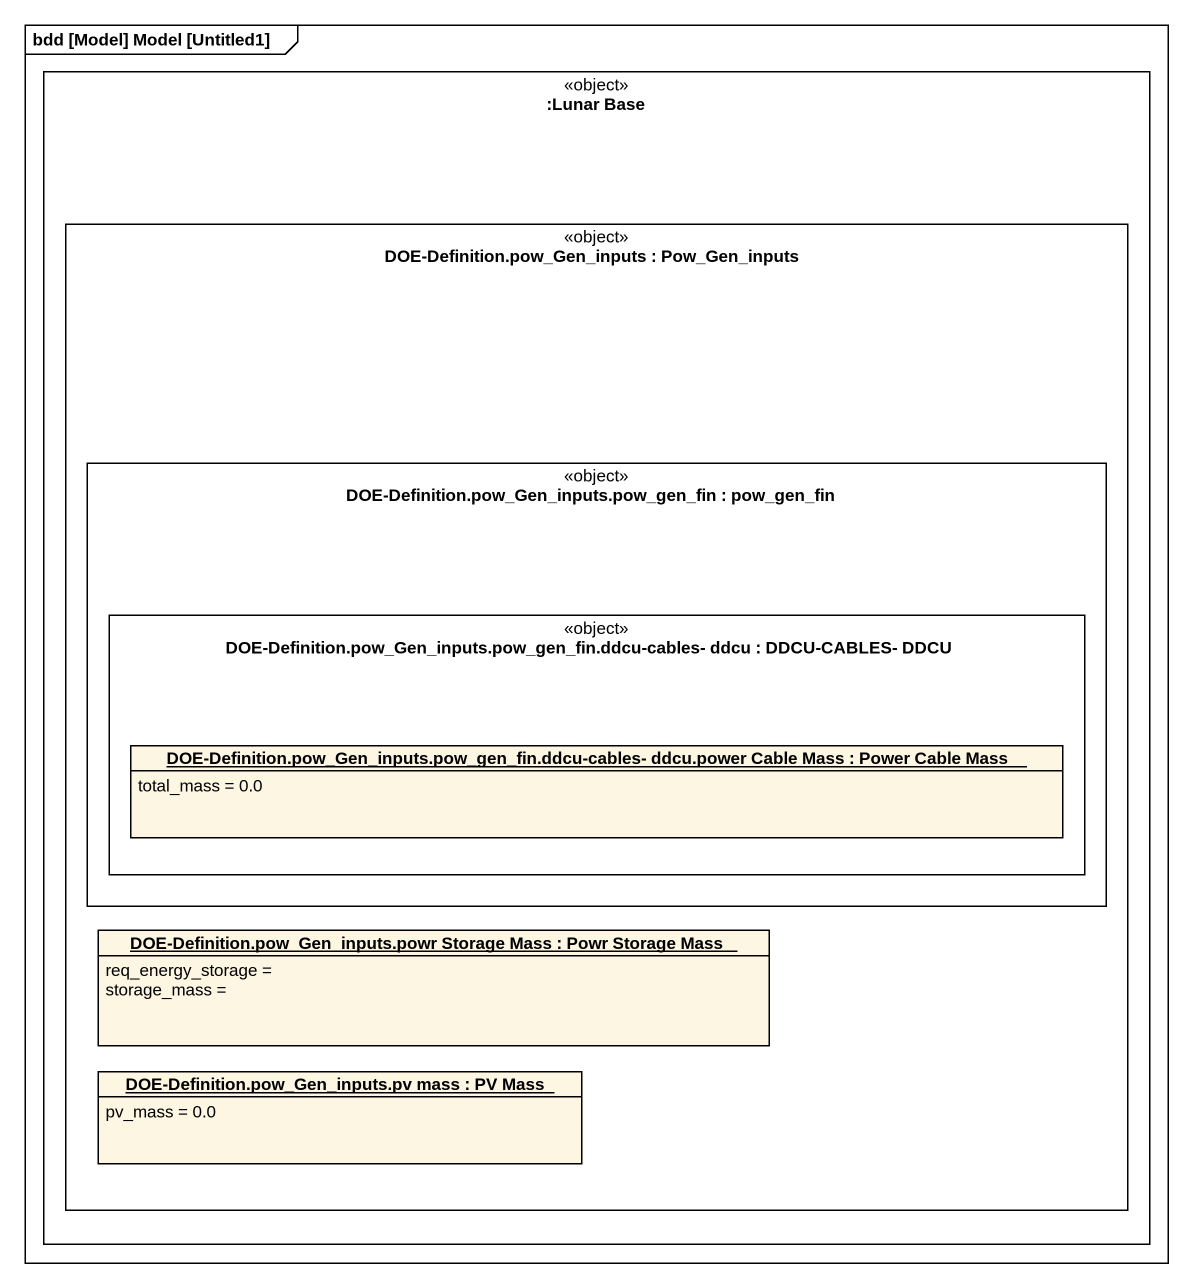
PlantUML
@startuml
mainframe bdd [Model] Model [Untitled1]
hide circle
hide empty members
rectangle ":Lunar Base" as Lunar_Base <<object>> {
  rectangle "DOE-Definition.pow_Gen_inputs : Pow_Gen_inputs" as DOE_Definition_pow_Gen <<object>> {
    rectangle "DOE-Definition.pow_Gen_inputs.pow_gen_fin : pow_gen_fin" as DOE_Definition_pow_Gen_2 <<object>> {
      rectangle "DOE-Definition.pow_Gen_inputs.pow_gen_fin.ddcu-cables- ddcu : DDCU-CABLES- DDCU" as DOE_Definition_pow_Gen_3 <<object>> {
        object "DOE-Definition.pow_Gen_inputs.pow_gen_fin.ddcu-cables- ddcu.power Cable Mass : Power Cable Mass" as DOE_Definition_pow_Gen_4 {
          total_mass = 0.0
        }
      }
    }
    object "DOE-Definition.pow_Gen_inputs.powr Storage Mass : Powr Storage Mass" as DOE_Definition_pow_Gen_5 {
      req_energy_storage =
      storage_mass =
    }
    object "DOE-Definition.pow_Gen_inputs.pv mass : PV Mass" as DOE_Definition_pow_Gen_6 {
      pv_mass = 0.0
    }
  }
}
@enduml
